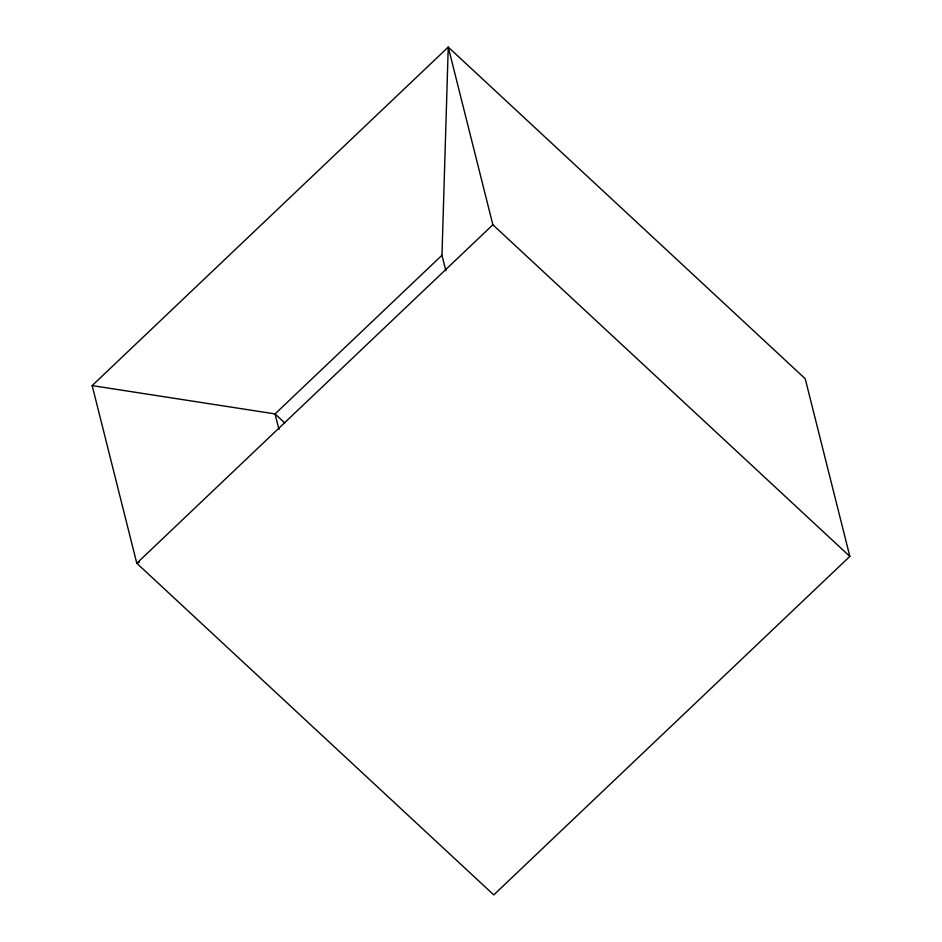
<?xml version="1.0" encoding="UTF-8"?>
<svg xmlns="http://www.w3.org/2000/svg" width="942" height="942" viewBox="0 0 942 942"><rect width="100%" height="100%" fill="white"/><g stroke="black" fill="none" stroke-linecap="round" stroke-linejoin="round"><path stroke-width="1.41" d="M445.872 270.766L441.975 255.247L448.239 47.1L805.21 378.731L849.837 556.404L493.761 894.9L136.79 563.269L92.163 385.596L448.239 47.1L492.866 224.773L849.837 556.404M441.975 255.247L275.064 413.915L92.163 385.596M492.866 224.773L136.79 563.269L139.487 562.15M284.731 422.887L275.064 413.915L278.962 429.434"/></g></svg>
